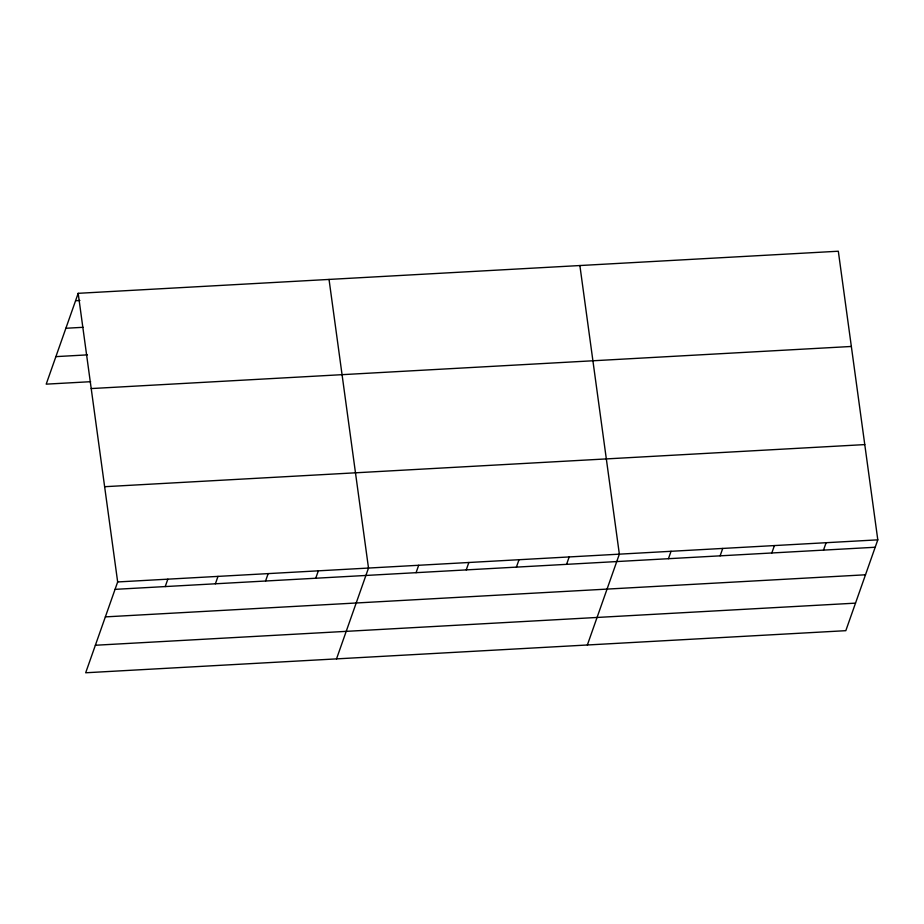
<?xml version="1.0" encoding="UTF-8"?>
<svg xmlns="http://www.w3.org/2000/svg" width="924" height="924" viewBox="0 0 924 924"><rect width="100%" height="100%" fill="white"/><g stroke="black" fill="none" stroke-linecap="round" stroke-linejoin="round"><path stroke-width="1.39" d="M78.182 293.324L117.66 581.947L85.678 672.776L845.818 630.676L877.8 539.847L838.322 251.224L78.182 293.324L46.2 384.153L90.633 381.693M165.223 586.578L167.833 579.175M215.396 583.795L217.995 576.391M265.558 581.023L268.168 573.608M315.731 578.239L318.341 570.836M336.521 658.881L368.503 568.052L329.036 279.429M416.066 572.684L418.676 565.28M466.239 569.9L468.849 562.497M516.401 567.128L519.011 559.713M566.574 564.345L569.184 556.941M587.364 644.987L619.357 554.157L579.879 265.535M668.433 558.697L671.043 551.293M720.119 555.844L722.73 548.429M771.817 552.979L774.416 545.576M823.503 550.115L826.114 542.711M75.583 300.727L79.88 300.496M65.881 328.263L83.079 327.304M55.89 356.629L87.434 354.874M91.21 388.565L851.351 346.465M104.631 486.705L864.772 444.594M117.66 581.947L877.8 539.847M115.05 589.35L875.19 547.251M105.359 616.886L865.499 574.786M95.368 645.252L855.509 603.141"/></g></svg>
